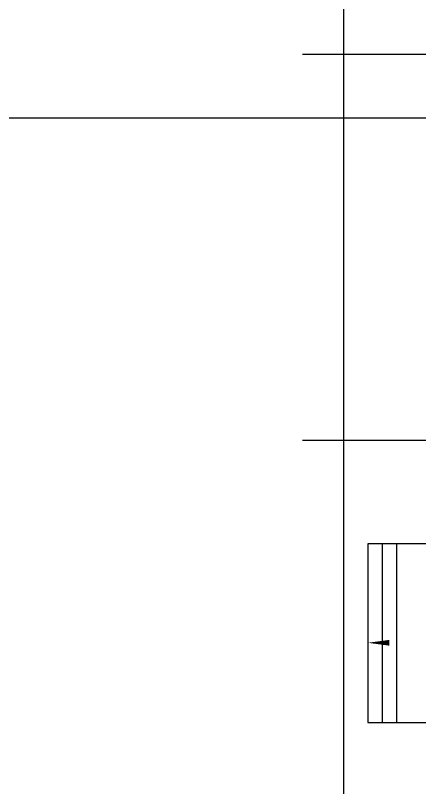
# Model space of a CAD drawing. Extents: x 0 to 2838408, y -923048 to 203859.
# Drawn here: x 2765960 to 2774338, y -232692 to -216692 of the extents above; entities that cross this region are included whole.
import ezdxf

# ---------------------------------------------------------------- set-up
doc = ezdxf.new("R2010")
doc.units = 0
doc.header["$LTSCALE"] = 1000
doc.layers.add('A-ANNO-IDEN', color=3, linetype='Continuous', lineweight=0)
for name, color, linetype in [('DOTE', 8, 'Continuous'), ('E2-楼梯、坡道', 52, 'Continuous'), ('XREF', 8, 'Continuous')]:
    doc.layers.add(name, color=color, linetype=linetype)

# ---------------------------------------------------------------- blocks, each defined once
blk = doc.blocks.new('1F1')
at = {"layer": 'A-ANNO-IDEN'}
blk.add_lwpolyline([(2438207.1, -229692.2, 0, 0, 0), (2437216.7, -229692.2, 0, 120, 0), (2437666.7, -229692.2, 0, 0, 0)], format="xyseb", dxfattribs=at)
at = {"layer": 'Defpoints', "color": 250}
blk.add_lwpolyline([(2326685.8, -291937.3), (2468623.3, -291937.3), (2468623.3, -218820.5), (2326685.8, -218820.5)], close=True, dxfattribs=at)
at = {"layer": 'DOTE'}
for p, q in [((2436716.7, -187892.2), (2436716.7, -271092.2)), ((2435862.3, -217492.2), (2453916.7, -217492.2)), ((2435862.3, -225492.2), (2453916.7, -225492.2))]:
    blk.add_line(p, q, dxfattribs=at)
at = {"layer": 'E2-楼梯、坡道'}
for points in [[(2437516.7, -227642.2), (2437216.7, -227642.2), (2437216.7, -231342.2), (2437516.7, -231342.2)], [(2437816.7, -227642.2), (2437516.7, -227642.2), (2437516.7, -231342.2), (2437816.7, -231342.2)], [(2439616.7, -227642.2), (2437816.7, -227642.2), (2437816.7, -231342.2), (2439616.7, -231342.2)]]:
    blk.add_lwpolyline(points, dxfattribs=at)

msp = doc.modelspace()

# ---------------------------------------------------------------- block references
at = {"layer": 'XREF'}
msp.add_blockref('1F1', (336045.8, 0), dxfattribs=at)

doc.saveas('drawing.dxf')
